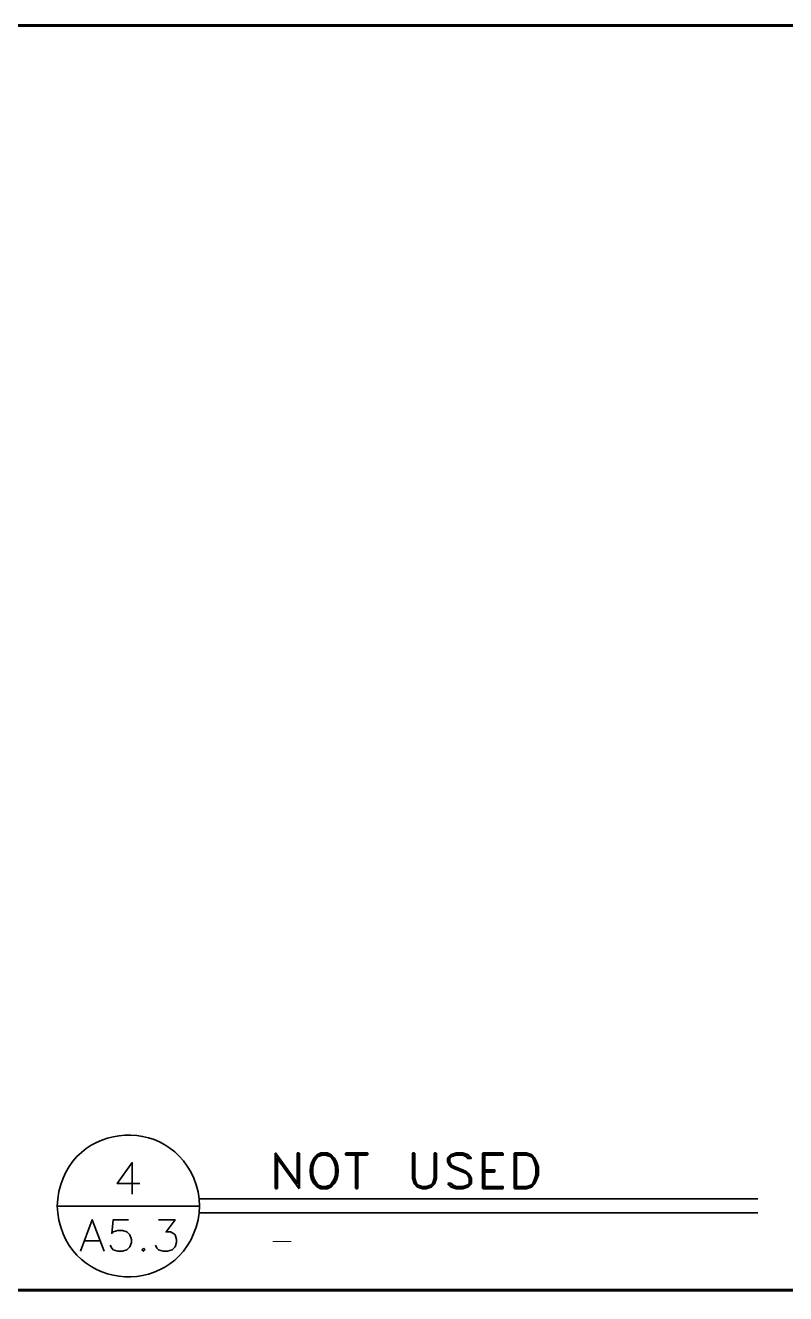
# Model space of a CAD drawing. Header units: inches. Extents: x 5 to 516, y -193 to 129.
# Drawn here: x 367.24 to 371.75, y -24.45 to -16.93 of the extents above; entities that cross this region are included whole.
import ezdxf

# ---------------------------------------------------------------- set-up
doc = ezdxf.new("R2010")
doc.units = ezdxf.units.IN
doc.header["$MEASUREMENT"] = 0
doc.layers.add('PDF5_Geometry', color=7, linetype='Continuous')

msp = doc.modelspace()

# ---------------------------------------------------------------- linework, layer by layer
at = {"layer": 'PDF5_Geometry', "lineweight": 60}
for points in [[(379.067698, -46.9256782), (379.067698, -16.9256758), (334.0676944, -16.9256758), (334.0676944, -46.9256782)], [(376.4010311, -24.4323428), (334.0676944, -24.4323428), (376.4010311, -24.4323428)]]:
    msp.add_lwpolyline(points, dxfattribs=at)
at = {"layer": 'PDF5_Geometry', "lineweight": 50}
for points in [[(368.861031, -23.8278975), (368.861031, -23.6190086), (368.851031, -23.6190086), (368.851031, -23.7978975), (368.7221421, -23.6190086), (368.7221421, -23.8278975)], [(369.0488081, -23.6290086), (369.0288081, -23.6190086), (368.9899192, -23.6190086), (368.9699192, -23.6290086), (368.9499192, -23.6490086)], [(369.2076972, -23.6290093), (369.2076972, -23.8278982), (369.1976972, -23.8278982)], [(369.1976976, -23.6290093), (369.1976976, -23.8278982)], [(370.0710308, -23.6190086), (369.9521419, -23.6190086), (369.9521419, -23.8278975)], [(370.0710304, -23.6190093), (370.0710304, -23.6290093), (369.9621415, -23.6290093), (369.9621415, -23.8178982)], [(368.8610307, -23.8278974), (368.7310307, -23.6490085), (368.7310307, -23.8278974), (368.7221418, -23.8278974)], [(369.9621415, -23.719009), (370.0210304, -23.719009), (370.0210304, -23.729009), (369.9621415, -23.729009)], [(368.9899192, -23.8278975), (369.0288081, -23.8278975), (369.0488081, -23.8178975)], [(369.9621415, -23.8178973), (370.0710304, -23.8178973), (370.0710304, -23.8278973), (369.9521415, -23.8278973)]]:
    msp.add_lwpolyline(points, dxfattribs=at)
for points in [[(368.9999199, -23.6290093), (368.9699199, -23.6390093), (368.9499199, -23.6690093), (368.9399199, -23.6990093), (368.9399199, -23.7478982), (368.9499199, -23.7778982), (368.9699199, -23.8078982), (368.9999199, -23.8178982), (369.0188088, -23.8178982), (369.0488088, -23.8078982), (369.0688088, -23.7778982), (369.0788088, -23.7478982), (369.0788088, -23.6990093), (369.0688088, -23.6690093), (369.0488088, -23.6390093), (369.0188088, -23.6290093)], [(369.2676977, -23.6290086), (369.1388088, -23.6290086), (369.1388088, -23.6190086), (369.2676977, -23.6190086)], [(369.6743641, -23.6190086), (369.6643641, -23.6190086), (369.6643641, -23.7678975), (369.6543641, -23.7978975), (369.6443641, -23.8078975), (369.6143641, -23.8178975), (369.5943641, -23.8178975), (369.5643641, -23.8078975), (369.5554752, -23.7978975), (369.5454752, -23.7678975), (369.5454752, -23.6190086), (369.5354752, -23.6190086), (369.5354752, -23.7678975), (369.5454752, -23.7978975), (369.5643641, -23.8178975), (369.5943641, -23.8278975), (369.6143641, -23.8278975), (369.6443641, -23.8178975), (369.6643641, -23.7978975), (369.6743641, -23.7678975)], [(369.7432525, -23.7978974), (369.7632525, -23.8178974), (369.7932525, -23.8278974), (369.8332525, -23.8278974), (369.8621414, -23.8178974), (369.8821414, -23.7978974), (369.8821414, -23.7678974), (369.8721414, -23.7478974), (369.8521414, -23.7290085), (369.8332525, -23.7190085), (369.7832525, -23.6990085), (369.7632525, -23.6890085), (369.7532525, -23.6690085), (369.7532525, -23.6490085), (369.7632525, -23.6390085), (369.7932525, -23.6290085), (369.8332525, -23.6290085), (369.8521414, -23.6390085), (369.8621414, -23.6490085), (369.8821414, -23.6490085), (369.8621414, -23.6290085), (369.8332525, -23.6190085), (369.7932525, -23.6190085), (369.7632525, -23.6290085), (369.7432525, -23.6490085), (369.7432525, -23.6690085), (369.7532525, -23.6890085), (369.7632525, -23.6990085), (369.7832525, -23.7090085), (369.8332525, -23.7290085), (369.8521414, -23.7378974), (369.8621414, -23.7478974), (369.8721414, -23.7678974), (369.8721414, -23.7978974), (369.8621414, -23.8078974), (369.8332525, -23.8178974), (369.7932525, -23.8178974), (369.7732525, -23.8078974), (369.7632525, -23.7978974)], [(370.1399188, -23.8278975), (370.2099189, -23.8278975), (370.2399189, -23.8178975), (370.2588077, -23.7978975), (370.2688077, -23.7778975), (370.2788077, -23.7478975), (370.2788077, -23.6990086), (370.2688077, -23.6690086), (370.2588077, -23.6490086), (370.2399189, -23.6290086), (370.2099189, -23.6190086), (370.1399188, -23.6190086)], [(370.1499196, -23.8178982), (370.2099196, -23.8178982), (370.2399196, -23.8078982), (370.2499196, -23.7978982), (370.2588085, -23.7778982), (370.2688085, -23.7478982), (370.2688085, -23.6990093), (370.2588085, -23.6690093), (370.2499196, -23.6490093), (370.2399196, -23.6390093), (370.2099196, -23.6290093), (370.1499196, -23.6290093)]]:
    msp.add_lwpolyline(points, close=True, dxfattribs=at)
at = {"layer": 'PDF5_Geometry', "lineweight": 35}
for points in [[(367.8710305, -23.8612308), (367.8710305, -23.6745641), (367.7821417, -23.7990086), (367.915475, -23.7990086)], [(368.2621412, -24.014565), (368.2688079, -23.9734539), (368.2710301, -23.9323427), (368.2688079, -23.8901205), (368.2621412, -23.8490094)], [(367.4288078, -23.8901205), (367.4265857, -23.9323427), (367.4288078, -23.9734539)], [(368.2710301, -23.9323427), (367.4265857, -23.9323427)], [(368.268808, -23.89012), (371.5832526, -23.89012)], [(368.268808, -23.9734533), (371.5832526, -23.9734533)], [(367.5632528, -24.2012298), (367.634364, -24.013452), (367.7054751, -24.2012298)], [(367.8488081, -24.013454), (367.7588081, -24.013454), (367.7499192, -24.0945651), (367.7588081, -24.0856762), (367.7865859, -24.0767873), (367.8132525, -24.0767873), (367.8399192, -24.0856762), (367.857697, -24.103454), (367.8665859, -24.1301206), (367.8665859, -24.1478984), (367.857697, -24.1745651), (367.8399192, -24.1923429), (367.8132525, -24.2012317), (367.7865859, -24.2012317), (367.7588081, -24.1923429), (367.7499192, -24.183454), (367.7410303, -24.1656762)], [(368.0276976, -24.013454), (368.1254754, -24.013454), (368.0721421, -24.0856762), (368.0988088, -24.0856762), (368.1165865, -24.0945651), (368.1254754, -24.103454), (368.1343643, -24.1301206), (368.1343643, -24.1478984), (368.1254754, -24.1745651), (368.1076976, -24.1923429), (368.081031, -24.2012317), (368.0543643, -24.2012317), (368.0276976, -24.1923429), (368.0176976, -24.183454), (368.0088087, -24.1656762)], [(367.5899195, -24.1390078), (367.6788084, -24.1390078)]]:
    msp.add_lwpolyline(points, dxfattribs=at)
at = {"layer": 'PDF5_Geometry', "lineweight": 15}
msp.add_lwpolyline([(368.705475, -24.1434543), (368.8132528, -24.1434543)], dxfattribs=at)
at = {"layer": 'PDF5_Geometry', "lineweight": 35}
msp.add_lwpolyline([(367.9376968, -24.1834527), (367.9288079, -24.1923416), (367.9376968, -24.2012305), (367.9465857, -24.1923416)], close=True, dxfattribs=at)
for points in [[(368.2621412, -23.8490094), (368.1542709, -23.3759168), (367.4896597, -23.4091575), (367.4288078, -23.8901205)], [(367.4288078, -23.9734539), (367.4897523, -24.4545465), (368.1541412, -24.4877132), (368.2621412, -24.014565)]]:
    msp.add_open_spline(points, degree=3, dxfattribs=at)
at = {"layer": 'PDF5_Geometry', "lineweight": 50}
for points in [[(369.0488081, -23.8178975), (369.1047526, -23.774416), (369.1047526, -23.6724901), (369.0488081, -23.6290086)], [(368.9499192, -23.6490086), (368.9128451, -23.704453), (368.9213636, -23.8015271), (368.9899192, -23.8278975)]]:
    msp.add_open_spline(points, degree=3, dxfattribs=at)

doc.saveas('drawing.dxf')
